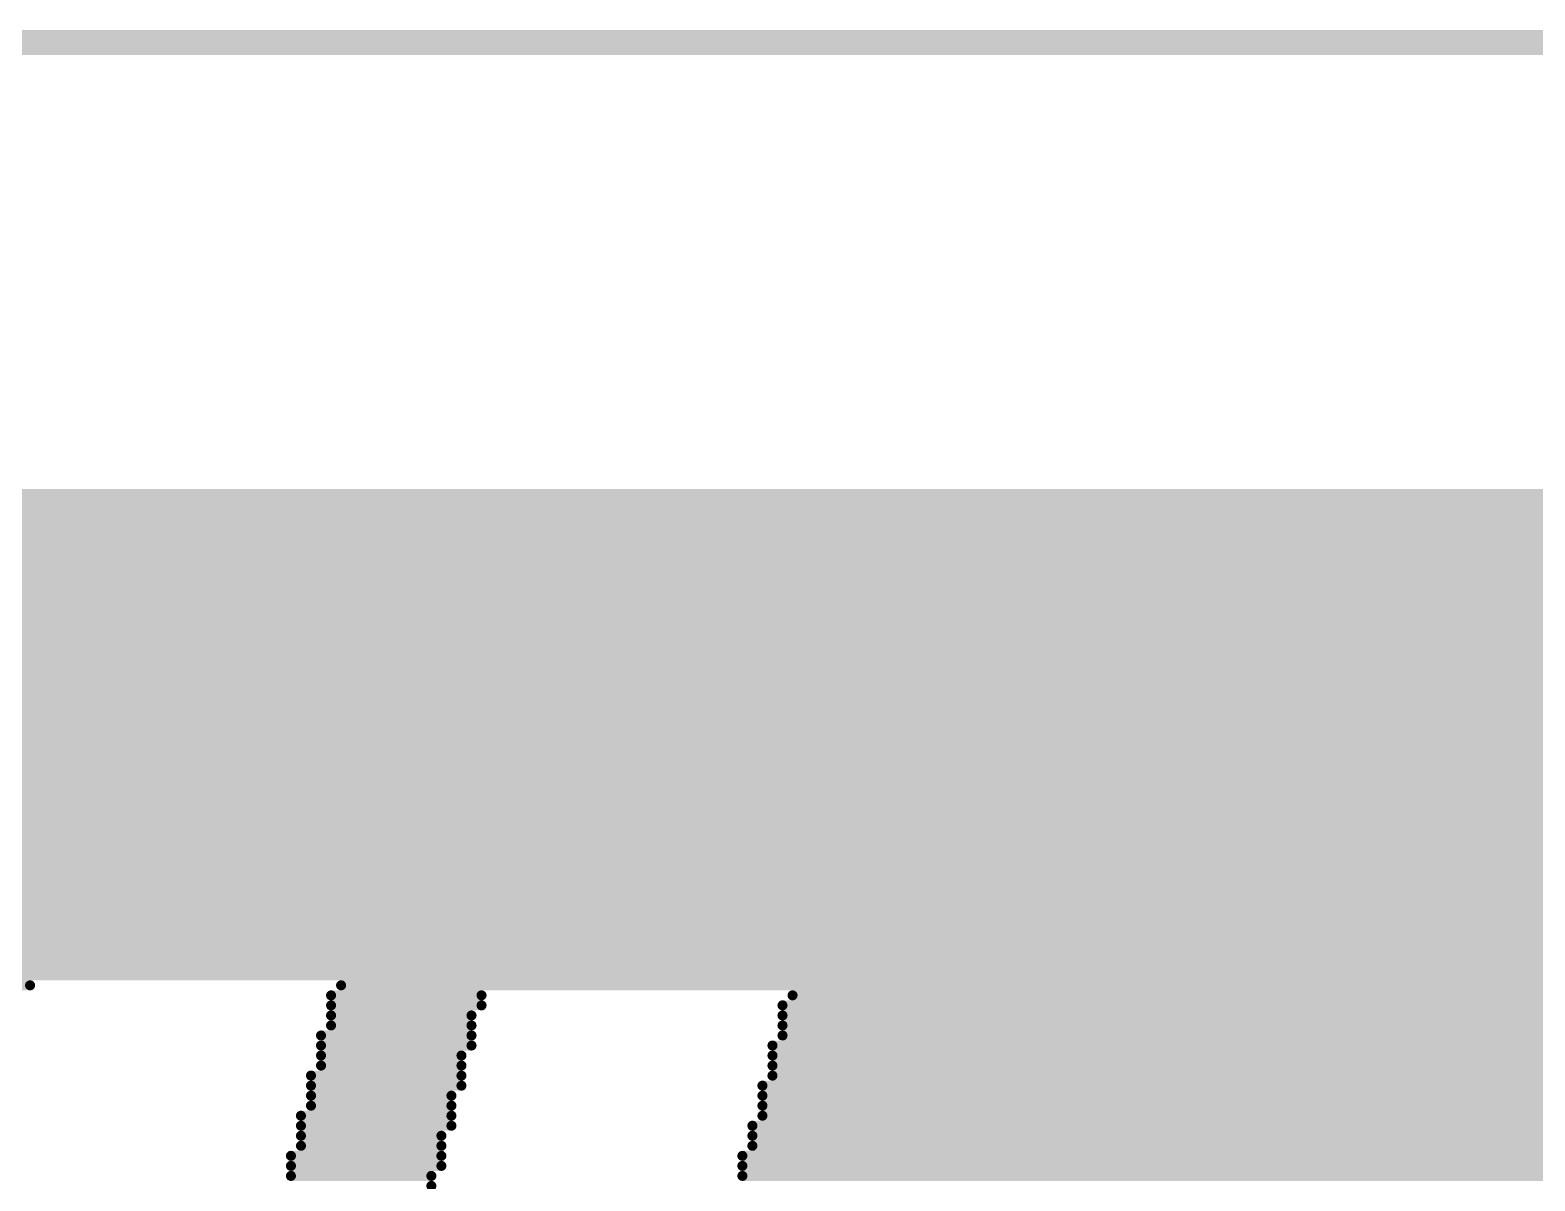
# Model space of a CAD drawing. Header units: millimetres. Extents: x 0.2 to 11.7, y 0.2 to 7.8.
# Drawn here: x 6.081 to 6.381, y 1.373 to 1.6025 of the extents above; entities that cross this region are included whole.
import ezdxf

# ---------------------------------------------------------------- set-up
doc = ezdxf.new("R2010")
doc.units = ezdxf.units.MM
doc.header["$MEASUREMENT"] = 0
doc.layers.add('Mechanical16', color=56, linetype='Continuous')

msp = doc.modelspace()

# ---------------------------------------------------------------- linework, layer by layer
at = {"layer": 'Mechanical16'}
for points, const_width in [([(5.6, 1.6), (7, 1.6)], 0.005), ([(5.809, 1.508), (6.895, 1.508)], 0.002), ([(5.821, 1.51), (6.895, 1.51)], 0.002), ([(5.803, 1.506), (6.895, 1.506)], 0.002), ([(5.791, 1.502), (6.895, 1.502)], 0.002), ([(5.797, 1.504), (6.895, 1.504)], 0.002), ([(5.787, 1.5), (6.895, 1.5)], 0.002), ([(5.779, 1.496), (6.895, 1.496)], 0.002), ([(5.783, 1.498), (6.895, 1.498)], 0.002), ([(5.775, 1.494), (6.895, 1.494)], 0.002), ([(5.769, 1.49), (6.895, 1.49)], 0.002), ([(5.771, 1.492), (6.895, 1.492)], 0.002), ([(5.765, 1.488), (6.895, 1.488)], 0.002), ([(5.761, 1.484), (6.895, 1.484)], 0.002), ([(5.763, 1.486), (6.895, 1.486)], 0.002), ([(5.759, 1.482), (6.895, 1.482)], 0.002), ([(5.753, 1.478), (6.895, 1.478)], 0.002), ([(5.755, 1.48), (6.895, 1.48)], 0.002), ([(5.751, 1.476), (6.895, 1.476)], 0.002), ([(5.747, 1.472), (6.895, 1.472)], 0.002), ([(5.749, 1.474), (6.895, 1.474)], 0.002), ([(5.745, 1.47), (6.895, 1.47)], 0.002), ([(5.743, 1.466), (6.895, 1.466)], 0.002), ([(5.745, 1.468), (6.895, 1.468)], 0.002), ([(5.741, 1.464), (6.895, 1.464)], 0.002), ([(5.737, 1.46), (6.895, 1.46)], 0.002), ([(5.739, 1.462), (6.895, 1.462)], 0.002), ([(5.737, 1.458), (6.895, 1.458)], 0.002), ([(5.733, 1.454), (6.895, 1.454)], 0.002), ([(5.735, 1.456), (6.895, 1.456)], 0.002), ([(5.731, 1.452), (6.895, 1.452)], 0.002), ([(5.729, 1.448), (6.895, 1.448)], 0.002), ([(5.731, 1.45), (6.895, 1.45)], 0.002), ([(5.729, 1.446), (6.895, 1.446)], 0.002), ([(5.725, 1.442), (6.895, 1.442)], 0.002), ([(5.727, 1.444), (6.895, 1.444)], 0.002), ([(5.725, 1.44), (6.895, 1.44)], 0.002), ([(5.723, 1.436), (6.895, 1.436)], 0.002), ([(5.725, 1.438), (6.895, 1.438)], 0.002), ([(5.723, 1.434), (6.895, 1.434)], 0.002), ([(5.721, 1.432), (6.895, 1.432)], 0.002), ([(5.721, 1.43), (6.895, 1.43)], 0.002), ([(5.719, 1.428), (6.895, 1.428)], 0.002), ([(5.719, 1.426), (6.895, 1.426)], 0.002), ([(5.719, 1.424), (6.895, 1.424)], 0.002), ([(5.717, 1.422), (6.895, 1.422)], 0.002), ([(5.717, 1.42), (6.895, 1.42)], 0.002), ([(5.717, 1.418), (6.895, 1.418)], 0.002), ([(5.717, 1.416), (6.895, 1.416)], 0.002), ([(5.715, 1.414), (6.895, 1.414)], 0.002), ([(6.005, 1.412), (6.081, 1.412)], 0.002), ([(6.143, 1.412), (6.895, 1.412)], 0.002), ([(6.141, 1.41), (6.171, 1.41)], 0.002), ([(6.233, 1.41), (6.895, 1.41)], 0.002), ([(6.141, 1.408), (6.171, 1.408)], 0.002), ([(6.141, 1.406), (6.169, 1.406)], 0.002), ([(6.231, 1.408), (6.895, 1.408)], 0.002), ([(6.231, 1.406), (6.895, 1.406)], 0.002), ([(6.141, 1.404), (6.169, 1.404)], 0.002), ([(6.231, 1.404), (6.895, 1.404)], 0.002), ([(6.139, 1.402), (6.169, 1.402)], 0.002), ([(6.139, 1.4), (6.169, 1.4)], 0.002), ([(6.229, 1.4), (6.895, 1.4)], 0.002), ([(6.231, 1.402), (6.895, 1.402)], 0.002), ([(6.139, 1.398), (6.167, 1.398)], 0.002), ([(6.229, 1.398), (6.895, 1.398)], 0.002), ([(6.137, 1.394), (6.167, 1.394)], 0.002), ([(6.139, 1.396), (6.167, 1.396)], 0.002), ([(6.229, 1.396), (6.895, 1.396)], 0.002), ([(6.229, 1.394), (6.895, 1.394)], 0.002), ([(6.137, 1.392), (6.167, 1.392)], 0.002), ([(6.227, 1.392), (6.895, 1.392)], 0.002), ([(6.137, 1.39), (6.165, 1.39)], 0.002), ([(6.137, 1.388), (6.165, 1.388)], 0.002), ([(6.227, 1.39), (6.895, 1.39)], 0.002), ([(6.227, 1.388), (6.895, 1.388)], 0.002), ([(6.135, 1.386), (6.165, 1.386)], 0.002), ([(6.227, 1.386), (6.895, 1.386)], 0.002), ([(6.135, 1.384), (6.165, 1.384)], 0.002), ([(6.135, 1.382), (6.163, 1.382)], 0.002), ([(6.225, 1.384), (6.895, 1.384)], 0.002), ([(6.225, 1.382), (6.895, 1.382)], 0.002), ([(6.135, 1.38), (6.163, 1.38)], 0.002), ([(6.225, 1.38), (6.895, 1.38)], 0.002), ([(6.133, 1.378), (6.163, 1.378)], 0.002), ([(6.133, 1.376), (6.163, 1.376)], 0.002), ([(6.223, 1.378), (6.895, 1.378)], 0.002), ([(6.223, 1.376), (6.895, 1.376)], 0.002), ([(6.133, 1.374), (6.161, 1.374)], 0.002), ([(6.223, 1.374), (6.895, 1.374)], 0.002)]:
    msp.add_lwpolyline(points, dxfattribs=dict(at, const_width=const_width))
at = {"layer": 'Mechanical16', "const_width": 0.001}
for points in [[(6.0805, 1.412, 1), (6.0815, 1.412, 1)], [(6.1425, 1.412, 1), (6.1435, 1.412, 1)], [(6.1405, 1.41, 1), (6.1415, 1.41, 1)], [(6.1705, 1.41, 1), (6.1715, 1.41, 1)], [(6.2325, 1.41, 1), (6.2335, 1.41, 1)], [(6.1405, 1.408, 1), (6.1415, 1.408, 1)], [(6.1405, 1.406, 1), (6.1415, 1.406, 1)], [(6.1685, 1.406, 1), (6.1695, 1.406, 1)], [(6.1705, 1.408, 1), (6.1715, 1.408, 1)], [(6.2305, 1.408, 1), (6.2315, 1.408, 1)], [(6.2305, 1.406, 1), (6.2315, 1.406, 1)], [(6.1405, 1.404, 1), (6.1415, 1.404, 1)], [(6.1685, 1.404, 1), (6.1695, 1.404, 1)], [(6.2305, 1.404, 1), (6.2315, 1.404, 1)], [(6.1385, 1.402, 1), (6.1395, 1.402, 1)], [(6.1385, 1.4, 1), (6.1395, 1.4, 1)], [(6.1685, 1.402, 1), (6.1695, 1.402, 1)], [(6.1685, 1.4, 1), (6.1695, 1.4, 1)], [(6.2285, 1.4, 1), (6.2295, 1.4, 1)], [(6.2305, 1.402, 1), (6.2315, 1.402, 1)], [(6.1385, 1.398, 1), (6.1395, 1.398, 1)], [(6.1665, 1.398, 1), (6.1675, 1.398, 1)], [(6.2285, 1.398, 1), (6.2295, 1.398, 1)], [(6.1365, 1.394, 1), (6.1375, 1.394, 1)], [(6.1385, 1.396, 1), (6.1395, 1.396, 1)], [(6.1665, 1.396, 1), (6.1675, 1.396, 1)], [(6.1665, 1.394, 1), (6.1675, 1.394, 1)], [(6.2285, 1.396, 1), (6.2295, 1.396, 1)], [(6.2285, 1.394, 1), (6.2295, 1.394, 1)], [(6.1365, 1.392, 1), (6.1375, 1.392, 1)], [(6.1665, 1.392, 1), (6.1675, 1.392, 1)], [(6.2265, 1.392, 1), (6.2275, 1.392, 1)], [(6.1365, 1.39, 1), (6.1375, 1.39, 1)], [(6.1365, 1.388, 1), (6.1375, 1.388, 1)], [(6.1645, 1.39, 1), (6.1655, 1.39, 1)], [(6.1645, 1.388, 1), (6.1655, 1.388, 1)], [(6.2265, 1.39, 1), (6.2275, 1.39, 1)], [(6.2265, 1.388, 1), (6.2275, 1.388, 1)], [(6.1345, 1.386, 1), (6.1355, 1.386, 1)], [(6.1645, 1.386, 1), (6.1655, 1.386, 1)], [(6.2265, 1.386, 1), (6.2275, 1.386, 1)], [(6.1345, 1.384, 1), (6.1355, 1.384, 1)], [(6.1345, 1.382, 1), (6.1355, 1.382, 1)], [(6.1625, 1.382, 1), (6.1635, 1.382, 1)], [(6.1645, 1.384, 1), (6.1655, 1.384, 1)], [(6.2245, 1.384, 1), (6.2255, 1.384, 1)], [(6.2245, 1.382, 1), (6.2255, 1.382, 1)], [(6.1345, 1.38, 1), (6.1355, 1.38, 1)], [(6.1625, 1.38, 1), (6.1635, 1.38, 1)], [(6.2245, 1.38, 1), (6.2255, 1.38, 1)], [(6.1325, 1.378, 1), (6.1335, 1.378, 1)], [(6.1325, 1.376, 1), (6.1335, 1.376, 1)], [(6.1625, 1.378, 1), (6.1635, 1.378, 1)], [(6.1625, 1.376, 1), (6.1635, 1.376, 1)], [(6.2225, 1.378, 1), (6.2235, 1.378, 1)], [(6.2225, 1.376, 1), (6.2235, 1.376, 1)], [(6.1325, 1.374, 1), (6.1335, 1.374, 1)], [(6.1605, 1.374, 1), (6.1615, 1.374, 1)], [(6.2225, 1.374, 1), (6.2235, 1.374, 1)], [(6.1605, 1.372, 1), (6.1615, 1.372, 1)]]:
    msp.add_lwpolyline(points, format="xyb", close=True, dxfattribs=at)

doc.saveas('drawing.dxf')
